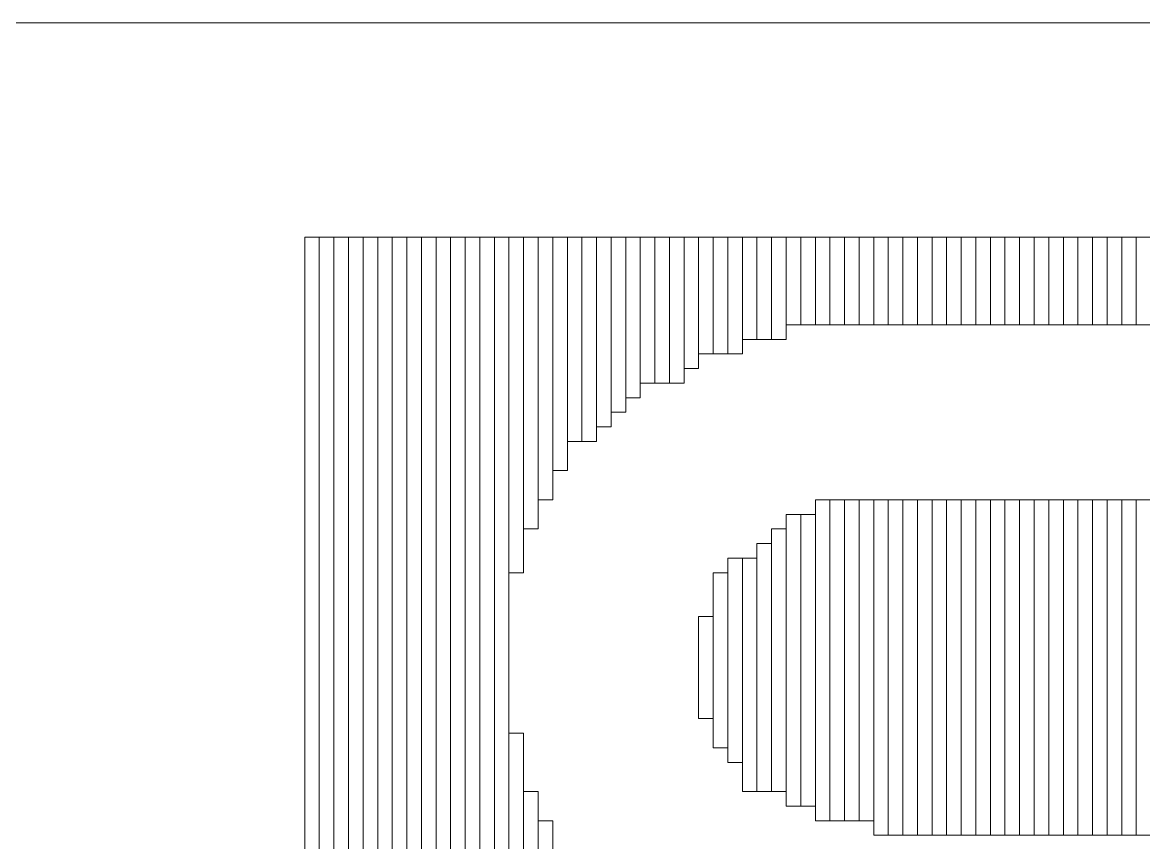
# Model space of a CAD drawing. Header units: millimetres. Extents: x -86 to 67, y -55 to 52.
# Drawn here: x 2.611 to 4.563, y 33.305 to 34.734 of the extents above; entities that cross this region are included whole.
import ezdxf

# ---------------------------------------------------------------- set-up
doc = ezdxf.new("R2010")
doc.units = ezdxf.units.MM
doc.header["$MEASUREMENT"] = 0
doc.layers.add('BG_OUTLINE', color=7, linetype='Continuous')
doc.layers.add('MA_PEN3', color=7, linetype='Continuous')

msp = doc.modelspace()

# ---------------------------------------------------------------- linework, layer by layer
at = {"layer": 'BG_OUTLINE', "color": 3, "lineweight": 9}
msp.add_open_spline([(-60.0926, 34.7331), (-60.0926, 34.7331), (63.7724, 34.7331), (63.7724, 34.7331), (63.7724, 34.7331), (64.585, 34.7336), (65.3646, 34.4113), (65.9396, 33.837), (65.9396, 33.837), (66.5146, 33.2627), (66.8379, 32.4797), (66.8384, 31.667), (66.8384, 31.667), (66.8384, 31.667), (66.8412, -52.28), (66.8412, -52.28), (66.8412, -52.28), (66.8412, -52.28), (66.8384, -52.1933), (66.8384, -52.1933), (66.8384, -52.1933), (66.8389, -53.006), (66.5166, -53.7856), (65.9424, -54.3606), (65.9424, -54.3606), (65.3681, -54.9356), (64.585, -55.2589), (63.7724, -55.2594), (63.7724, -55.2594), (63.7724, -55.2594), (-60.1869, -55.2594), (-60.1869, -55.2594), (-60.1869, -55.2594), (-60.1869, -55.2594), (-60.0853, -55.2518), (-60.0853, -55.2518), (-60.0853, -55.2518), (-60.8979, -55.2523), (-61.6775, -54.9299), (-62.2525, -54.3557), (-62.2525, -54.3557), (-62.8275, -53.7814), (-63.1508, -52.9984), (-63.1513, -52.1857), (-63.1513, -52.1857), (-63.1513, -52.1857), (-63.1587, 31.667), (-63.1587, 31.667), (-63.1587, 31.667), (-63.1592, 32.4797), (-62.8369, 33.2593), (-62.2626, 33.8343), (-62.2626, 33.8343), (-61.6883, 34.4093), (-60.9053, 34.7326), (-60.0926, 34.7331)], degree=3, knots=[0, 0, 0, 0, 0.071429, 0.071429, 0.071429, 0.071429, 0.142857, 0.142857, 0.142857, 0.142857, 0.214286, 0.214286, 0.214286, 0.214286, 0.285714, 0.285714, 0.285714, 0.285714, 0.357143, 0.357143, 0.357143, 0.357143, 0.428571, 0.428571, 0.428571, 0.428571, 0.5, 0.5, 0.5, 0.5, 0.571429, 0.571429, 0.571429, 0.571429, 0.642857, 0.642857, 0.642857, 0.642857, 0.714286, 0.714286, 0.714286, 0.714286, 0.785714, 0.785714, 0.785714, 0.785714, 0.857143, 0.857143, 0.857143, 0.857143, 0.928571, 0.928571, 0.928571, 0.928571, 1, 1, 1, 1], dxfattribs=at)
at = {"layer": 'MA_PEN3', "color": 5, "lineweight": 9}
for points in [[(3.1023, 34.3594), (3.1023, 34.3594), (3.1277, 34.3594), (3.1277, 34.3594), (3.1277, 34.3594), (3.1277, 34.3594), (3.1277, 23.285), (3.1277, 23.285), (3.1277, 23.285), (3.1277, 23.285), (3.1023, 23.285), (3.1023, 23.285), (3.1023, 23.285), (3.1023, 23.285), (3.1023, 34.3594), (3.1023, 34.3594)], [(3.1277, 34.3594), (3.1277, 34.3594), (3.1531, 34.3594), (3.1531, 34.3594), (3.1531, 34.3594), (3.1531, 34.3594), (3.1531, 23.285), (3.1531, 23.285), (3.1531, 23.285), (3.1531, 23.285), (3.1277, 23.285), (3.1277, 23.285), (3.1277, 23.285), (3.1277, 23.285), (3.1277, 34.3594), (3.1277, 34.3594)], [(3.1531, 34.3594), (3.1531, 34.3594), (3.1785, 34.3594), (3.1785, 34.3594), (3.1785, 34.3594), (3.1785, 34.3594), (3.1785, 23.285), (3.1785, 23.285), (3.1785, 23.285), (3.1785, 23.285), (3.1531, 23.285), (3.1531, 23.285), (3.1531, 23.285), (3.1531, 23.285), (3.1531, 34.3594), (3.1531, 34.3594)], [(3.1785, 34.3594), (3.1785, 34.3594), (3.2039, 34.3594), (3.2039, 34.3594), (3.2039, 34.3594), (3.2039, 34.3594), (3.2039, 23.285), (3.2039, 23.285), (3.2039, 23.285), (3.2039, 23.285), (3.1785, 23.285), (3.1785, 23.285), (3.1785, 23.285), (3.1785, 23.285), (3.1785, 34.3594), (3.1785, 34.3594)], [(3.2039, 34.3594), (3.2039, 34.3594), (3.2293, 34.3594), (3.2293, 34.3594), (3.2293, 34.3594), (3.2293, 34.3594), (3.2293, 23.285), (3.2293, 23.285), (3.2293, 23.285), (3.2293, 23.285), (3.2039, 23.285), (3.2039, 23.285), (3.2039, 23.285), (3.2039, 23.285), (3.2039, 34.3594), (3.2039, 34.3594)], [(3.2293, 34.3594), (3.2293, 34.3594), (3.2547, 34.3594), (3.2547, 34.3594), (3.2547, 34.3594), (3.2547, 34.3594), (3.2547, 23.285), (3.2547, 23.285), (3.2547, 23.285), (3.2547, 23.285), (3.2293, 23.285), (3.2293, 23.285), (3.2293, 23.285), (3.2293, 23.285), (3.2293, 34.3594), (3.2293, 34.3594)], [(3.2547, 34.3594), (3.2547, 34.3594), (3.2801, 34.3594), (3.2801, 34.3594), (3.2801, 34.3594), (3.2801, 34.3594), (3.2801, 23.285), (3.2801, 23.285), (3.2801, 23.285), (3.2801, 23.285), (3.2547, 23.285), (3.2547, 23.285), (3.2547, 23.285), (3.2547, 23.285), (3.2547, 34.3594), (3.2547, 34.3594)], [(3.2801, 34.3594), (3.2801, 34.3594), (3.3055, 34.3594), (3.3055, 34.3594), (3.3055, 34.3594), (3.3055, 34.3594), (3.3055, 23.285), (3.3055, 23.285), (3.3055, 23.285), (3.3055, 23.285), (3.2801, 23.285), (3.2801, 23.285), (3.2801, 23.285), (3.2801, 23.285), (3.2801, 34.3594), (3.2801, 34.3594)], [(3.3055, 34.3594), (3.3055, 34.3594), (3.3309, 34.3594), (3.3309, 34.3594), (3.3309, 34.3594), (3.3309, 34.3594), (3.3309, 23.285), (3.3309, 23.285), (3.3309, 23.285), (3.3309, 23.285), (3.3055, 23.285), (3.3055, 23.285), (3.3055, 23.285), (3.3055, 23.285), (3.3055, 34.3594), (3.3055, 34.3594)], [(3.3309, 34.3594), (3.3309, 34.3594), (3.3563, 34.3594), (3.3563, 34.3594), (3.3563, 34.3594), (3.3563, 34.3594), (3.3563, 23.285), (3.3563, 23.285), (3.3563, 23.285), (3.3563, 23.285), (3.3309, 23.285), (3.3309, 23.285), (3.3309, 23.285), (3.3309, 23.285), (3.3309, 34.3594), (3.3309, 34.3594)], [(3.3563, 34.3594), (3.3563, 34.3594), (3.3817, 34.3594), (3.3817, 34.3594), (3.3817, 34.3594), (3.3817, 34.3594), (3.3817, 23.285), (3.3817, 23.285), (3.3817, 23.285), (3.3817, 23.285), (3.3563, 23.285), (3.3563, 23.285), (3.3563, 23.285), (3.3563, 23.285), (3.3563, 34.3594), (3.3563, 34.3594)], [(3.3817, 34.3594), (3.3817, 34.3594), (3.4071, 34.3594), (3.4071, 34.3594), (3.4071, 34.3594), (3.4071, 34.3594), (3.4071, 23.285), (3.4071, 23.285), (3.4071, 23.285), (3.4071, 23.285), (3.3817, 23.285), (3.3817, 23.285), (3.3817, 23.285), (3.3817, 23.285), (3.3817, 34.3594), (3.3817, 34.3594)], [(3.4071, 34.3594), (3.4071, 34.3594), (3.4325, 34.3594), (3.4325, 34.3594), (3.4325, 34.3594), (3.4325, 34.3594), (3.4325, 23.285), (3.4325, 23.285), (3.4325, 23.285), (3.4325, 23.285), (3.4071, 23.285), (3.4071, 23.285), (3.4071, 23.285), (3.4071, 23.285), (3.4071, 34.3594), (3.4071, 34.3594)], [(3.4325, 34.3594), (3.4325, 34.3594), (3.4579, 34.3594), (3.4579, 34.3594), (3.4579, 34.3594), (3.4579, 34.3594), (3.4579, 23.285), (3.4579, 23.285), (3.4579, 23.285), (3.4579, 23.285), (3.4325, 23.285), (3.4325, 23.285), (3.4325, 23.285), (3.4325, 23.285), (3.4325, 34.3594), (3.4325, 34.3594)], [(3.4579, 34.3594), (3.4579, 34.3594), (3.4833, 34.3594), (3.4833, 34.3594), (3.4833, 34.3594), (3.4833, 34.3594), (3.4833, 33.7752), (3.4833, 33.7752), (3.4833, 33.7752), (3.4833, 33.7752), (3.4579, 33.7752), (3.4579, 33.7752), (3.4579, 33.7752), (3.4579, 33.7752), (3.4579, 34.3594), (3.4579, 34.3594)], [(3.4833, 34.3594), (3.4833, 34.3594), (3.5087, 34.3594), (3.5087, 34.3594), (3.5087, 34.3594), (3.5087, 34.3594), (3.5087, 33.8514), (3.5087, 33.8514), (3.5087, 33.8514), (3.5087, 33.8514), (3.4833, 33.8514), (3.4833, 33.8514), (3.4833, 33.8514), (3.4833, 33.8514), (3.4833, 34.3594), (3.4833, 34.3594)], [(3.5087, 34.3594), (3.5087, 34.3594), (3.5341, 34.3594), (3.5341, 34.3594), (3.5341, 34.3594), (3.5341, 34.3594), (3.5341, 33.9022), (3.5341, 33.9022), (3.5341, 33.9022), (3.5341, 33.9022), (3.5087, 33.9022), (3.5087, 33.9022), (3.5087, 33.9022), (3.5087, 33.9022), (3.5087, 34.3594), (3.5087, 34.3594)], [(3.5341, 34.3594), (3.5341, 34.3594), (3.5595, 34.3594), (3.5595, 34.3594), (3.5595, 34.3594), (3.5595, 34.3594), (3.5595, 33.953), (3.5595, 33.953), (3.5595, 33.953), (3.5595, 33.953), (3.5341, 33.953), (3.5341, 33.953), (3.5341, 33.953), (3.5341, 33.953), (3.5341, 34.3594), (3.5341, 34.3594)], [(3.5595, 34.3594), (3.5595, 34.3594), (3.5849, 34.3594), (3.5849, 34.3594), (3.5849, 34.3594), (3.5849, 34.3594), (3.5849, 34.0038), (3.5849, 34.0038), (3.5849, 34.0038), (3.5849, 34.0038), (3.5595, 34.0038), (3.5595, 34.0038), (3.5595, 34.0038), (3.5595, 34.0038), (3.5595, 34.3594), (3.5595, 34.3594)], [(3.5849, 34.3594), (3.5849, 34.3594), (3.6103, 34.3594), (3.6103, 34.3594), (3.6103, 34.3594), (3.6103, 34.3594), (3.6103, 34.0038), (3.6103, 34.0038), (3.6103, 34.0038), (3.6103, 34.0038), (3.5849, 34.0038), (3.5849, 34.0038), (3.5849, 34.0038), (3.5849, 34.0038), (3.5849, 34.3594), (3.5849, 34.3594)], [(3.6103, 34.3594), (3.6103, 34.3594), (3.6357, 34.3594), (3.6357, 34.3594), (3.6357, 34.3594), (3.6357, 34.3594), (3.6357, 34.0292), (3.6357, 34.0292), (3.6357, 34.0292), (3.6357, 34.0292), (3.6103, 34.0292), (3.6103, 34.0292), (3.6103, 34.0292), (3.6103, 34.0292), (3.6103, 34.3594), (3.6103, 34.3594)], [(3.6357, 34.3594), (3.6357, 34.3594), (3.6611, 34.3594), (3.6611, 34.3594), (3.6611, 34.3594), (3.6611, 34.3594), (3.6611, 34.0546), (3.6611, 34.0546), (3.6611, 34.0546), (3.6611, 34.0546), (3.6357, 34.0546), (3.6357, 34.0546), (3.6357, 34.0546), (3.6357, 34.0546), (3.6357, 34.3594), (3.6357, 34.3594)], [(3.6611, 34.3594), (3.6611, 34.3594), (3.6865, 34.3594), (3.6865, 34.3594), (3.6865, 34.3594), (3.6865, 34.3594), (3.6865, 34.08), (3.6865, 34.08), (3.6865, 34.08), (3.6865, 34.08), (3.6611, 34.08), (3.6611, 34.08), (3.6611, 34.08), (3.6611, 34.08), (3.6611, 34.3594), (3.6611, 34.3594)], [(3.6865, 34.3594), (3.6865, 34.3594), (3.7119, 34.3594), (3.7119, 34.3594), (3.7119, 34.3594), (3.7119, 34.3594), (3.7119, 34.1054), (3.7119, 34.1054), (3.7119, 34.1054), (3.7119, 34.1054), (3.6865, 34.1054), (3.6865, 34.1054), (3.6865, 34.1054), (3.6865, 34.1054), (3.6865, 34.3594), (3.6865, 34.3594)], [(3.7119, 34.3594), (3.7119, 34.3594), (3.7373, 34.3594), (3.7373, 34.3594), (3.7373, 34.3594), (3.7373, 34.3594), (3.7373, 34.1054), (3.7373, 34.1054), (3.7373, 34.1054), (3.7373, 34.1054), (3.7119, 34.1054), (3.7119, 34.1054), (3.7119, 34.1054), (3.7119, 34.1054), (3.7119, 34.3594), (3.7119, 34.3594)], [(3.7373, 34.3594), (3.7373, 34.3594), (3.7627, 34.3594), (3.7627, 34.3594), (3.7627, 34.3594), (3.7627, 34.3594), (3.7627, 34.1054), (3.7627, 34.1054), (3.7627, 34.1054), (3.7627, 34.1054), (3.7373, 34.1054), (3.7373, 34.1054), (3.7373, 34.1054), (3.7373, 34.1054), (3.7373, 34.3594), (3.7373, 34.3594)], [(3.7627, 34.3594), (3.7627, 34.3594), (3.7881, 34.3594), (3.7881, 34.3594), (3.7881, 34.3594), (3.7881, 34.3594), (3.7881, 34.1308), (3.7881, 34.1308), (3.7881, 34.1308), (3.7881, 34.1308), (3.7627, 34.1308), (3.7627, 34.1308), (3.7627, 34.1308), (3.7627, 34.1308), (3.7627, 34.3594), (3.7627, 34.3594)], [(3.7881, 34.3594), (3.7881, 34.3594), (3.8135, 34.3594), (3.8135, 34.3594), (3.8135, 34.3594), (3.8135, 34.3594), (3.8135, 34.1562), (3.8135, 34.1562), (3.8135, 34.1562), (3.8135, 34.1562), (3.7881, 34.1562), (3.7881, 34.1562), (3.7881, 34.1562), (3.7881, 34.1562), (3.7881, 34.3594), (3.7881, 34.3594)], [(3.8135, 34.3594), (3.8135, 34.3594), (3.8389, 34.3594), (3.8389, 34.3594), (3.8389, 34.3594), (3.8389, 34.3594), (3.8389, 34.1562), (3.8389, 34.1562), (3.8389, 34.1562), (3.8389, 34.1562), (3.8135, 34.1562), (3.8135, 34.1562), (3.8135, 34.1562), (3.8135, 34.1562), (3.8135, 34.3594), (3.8135, 34.3594)], [(3.8389, 34.3594), (3.8389, 34.3594), (3.8643, 34.3594), (3.8643, 34.3594), (3.8643, 34.3594), (3.8643, 34.3594), (3.8643, 34.1562), (3.8643, 34.1562), (3.8643, 34.1562), (3.8643, 34.1562), (3.8389, 34.1562), (3.8389, 34.1562), (3.8389, 34.1562), (3.8389, 34.1562), (3.8389, 34.3594), (3.8389, 34.3594)], [(3.8643, 34.3594), (3.8643, 34.3594), (3.8897, 34.3594), (3.8897, 34.3594), (3.8897, 34.3594), (3.8897, 34.3594), (3.8897, 34.1816), (3.8897, 34.1816), (3.8897, 34.1816), (3.8897, 34.1816), (3.8643, 34.1816), (3.8643, 34.1816), (3.8643, 34.1816), (3.8643, 34.1816), (3.8643, 34.3594), (3.8643, 34.3594)], [(3.8897, 34.3594), (3.8897, 34.3594), (3.9151, 34.3594), (3.9151, 34.3594), (3.9151, 34.3594), (3.9151, 34.3594), (3.9151, 34.1816), (3.9151, 34.1816), (3.9151, 34.1816), (3.9151, 34.1816), (3.8897, 34.1816), (3.8897, 34.1816), (3.8897, 34.1816), (3.8897, 34.1816), (3.8897, 34.3594), (3.8897, 34.3594)], [(3.9151, 34.3594), (3.9151, 34.3594), (3.9405, 34.3594), (3.9405, 34.3594), (3.9405, 34.3594), (3.9405, 34.3594), (3.9405, 34.1816), (3.9405, 34.1816), (3.9405, 34.1816), (3.9405, 34.1816), (3.9151, 34.1816), (3.9151, 34.1816), (3.9151, 34.1816), (3.9151, 34.1816), (3.9151, 34.3594), (3.9151, 34.3594)], [(3.9405, 34.3594), (3.9405, 34.3594), (3.9659, 34.3594), (3.9659, 34.3594), (3.9659, 34.3594), (3.9659, 34.3594), (3.9659, 34.207), (3.9659, 34.207), (3.9659, 34.207), (3.9659, 34.207), (3.9405, 34.207), (3.9405, 34.207), (3.9405, 34.207), (3.9405, 34.207), (3.9405, 34.3594), (3.9405, 34.3594)], [(3.9659, 34.3594), (3.9659, 34.3594), (3.9913, 34.3594), (3.9913, 34.3594), (3.9913, 34.3594), (3.9913, 34.3594), (3.9913, 34.207), (3.9913, 34.207), (3.9913, 34.207), (3.9913, 34.207), (3.9659, 34.207), (3.9659, 34.207), (3.9659, 34.207), (3.9659, 34.207), (3.9659, 34.3594), (3.9659, 34.3594)], [(3.9913, 34.3594), (3.9913, 34.3594), (4.0167, 34.3594), (4.0167, 34.3594), (4.0167, 34.3594), (4.0167, 34.3594), (4.0167, 34.207), (4.0167, 34.207), (4.0167, 34.207), (4.0167, 34.207), (3.9913, 34.207), (3.9913, 34.207), (3.9913, 34.207), (3.9913, 34.207), (3.9913, 34.3594), (3.9913, 34.3594)], [(4.0167, 34.3594), (4.0167, 34.3594), (4.0421, 34.3594), (4.0421, 34.3594), (4.0421, 34.3594), (4.0421, 34.3594), (4.0421, 34.207), (4.0421, 34.207), (4.0421, 34.207), (4.0421, 34.207), (4.0167, 34.207), (4.0167, 34.207), (4.0167, 34.207), (4.0167, 34.207), (4.0167, 34.3594), (4.0167, 34.3594)], [(4.0421, 34.3594), (4.0421, 34.3594), (4.0675, 34.3594), (4.0675, 34.3594), (4.0675, 34.3594), (4.0675, 34.3594), (4.0675, 34.207), (4.0675, 34.207), (4.0675, 34.207), (4.0675, 34.207), (4.0421, 34.207), (4.0421, 34.207), (4.0421, 34.207), (4.0421, 34.207), (4.0421, 34.3594), (4.0421, 34.3594)], [(4.0675, 34.3594), (4.0675, 34.3594), (4.0929, 34.3594), (4.0929, 34.3594), (4.0929, 34.3594), (4.0929, 34.3594), (4.0929, 34.207), (4.0929, 34.207), (4.0929, 34.207), (4.0929, 34.207), (4.0675, 34.207), (4.0675, 34.207), (4.0675, 34.207), (4.0675, 34.207), (4.0675, 34.3594), (4.0675, 34.3594)], [(4.0929, 34.3594), (4.0929, 34.3594), (4.1183, 34.3594), (4.1183, 34.3594), (4.1183, 34.3594), (4.1183, 34.3594), (4.1183, 34.207), (4.1183, 34.207), (4.1183, 34.207), (4.1183, 34.207), (4.0929, 34.207), (4.0929, 34.207), (4.0929, 34.207), (4.0929, 34.207), (4.0929, 34.3594), (4.0929, 34.3594)], [(4.1183, 34.3594), (4.1183, 34.3594), (4.1437, 34.3594), (4.1437, 34.3594), (4.1437, 34.3594), (4.1437, 34.3594), (4.1437, 34.207), (4.1437, 34.207), (4.1437, 34.207), (4.1437, 34.207), (4.1183, 34.207), (4.1183, 34.207), (4.1183, 34.207), (4.1183, 34.207), (4.1183, 34.3594), (4.1183, 34.3594)], [(4.1437, 34.3594), (4.1437, 34.3594), (4.1691, 34.3594), (4.1691, 34.3594), (4.1691, 34.3594), (4.1691, 34.3594), (4.1691, 34.207), (4.1691, 34.207), (4.1691, 34.207), (4.1691, 34.207), (4.1437, 34.207), (4.1437, 34.207), (4.1437, 34.207), (4.1437, 34.207), (4.1437, 34.3594), (4.1437, 34.3594)], [(4.1691, 34.3594), (4.1691, 34.3594), (4.1945, 34.3594), (4.1945, 34.3594), (4.1945, 34.3594), (4.1945, 34.3594), (4.1945, 34.207), (4.1945, 34.207), (4.1945, 34.207), (4.1945, 34.207), (4.1691, 34.207), (4.1691, 34.207), (4.1691, 34.207), (4.1691, 34.207), (4.1691, 34.3594), (4.1691, 34.3594)], [(4.1945, 34.3594), (4.1945, 34.3594), (4.2199, 34.3594), (4.2199, 34.3594), (4.2199, 34.3594), (4.2199, 34.3594), (4.2199, 34.207), (4.2199, 34.207), (4.2199, 34.207), (4.2199, 34.207), (4.1945, 34.207), (4.1945, 34.207), (4.1945, 34.207), (4.1945, 34.207), (4.1945, 34.3594), (4.1945, 34.3594)], [(4.2199, 34.3594), (4.2199, 34.3594), (4.2453, 34.3594), (4.2453, 34.3594), (4.2453, 34.3594), (4.2453, 34.3594), (4.2453, 34.207), (4.2453, 34.207), (4.2453, 34.207), (4.2453, 34.207), (4.2199, 34.207), (4.2199, 34.207), (4.2199, 34.207), (4.2199, 34.207), (4.2199, 34.3594), (4.2199, 34.3594)], [(4.2453, 34.3594), (4.2453, 34.3594), (4.2707, 34.3594), (4.2707, 34.3594), (4.2707, 34.3594), (4.2707, 34.3594), (4.2707, 34.207), (4.2707, 34.207), (4.2707, 34.207), (4.2707, 34.207), (4.2453, 34.207), (4.2453, 34.207), (4.2453, 34.207), (4.2453, 34.207), (4.2453, 34.3594), (4.2453, 34.3594)], [(4.2707, 34.3594), (4.2707, 34.3594), (4.2961, 34.3594), (4.2961, 34.3594), (4.2961, 34.3594), (4.2961, 34.3594), (4.2961, 34.207), (4.2961, 34.207), (4.2961, 34.207), (4.2961, 34.207), (4.2707, 34.207), (4.2707, 34.207), (4.2707, 34.207), (4.2707, 34.207), (4.2707, 34.3594), (4.2707, 34.3594)], [(4.2961, 34.3594), (4.2961, 34.3594), (4.3215, 34.3594), (4.3215, 34.3594), (4.3215, 34.3594), (4.3215, 34.3594), (4.3215, 34.207), (4.3215, 34.207), (4.3215, 34.207), (4.3215, 34.207), (4.2961, 34.207), (4.2961, 34.207), (4.2961, 34.207), (4.2961, 34.207), (4.2961, 34.3594), (4.2961, 34.3594)], [(4.3215, 34.3594), (4.3215, 34.3594), (4.3469, 34.3594), (4.3469, 34.3594), (4.3469, 34.3594), (4.3469, 34.3594), (4.3469, 34.207), (4.3469, 34.207), (4.3469, 34.207), (4.3469, 34.207), (4.3215, 34.207), (4.3215, 34.207), (4.3215, 34.207), (4.3215, 34.207), (4.3215, 34.3594), (4.3215, 34.3594)], [(4.3469, 34.3594), (4.3469, 34.3594), (4.3723, 34.3594), (4.3723, 34.3594), (4.3723, 34.3594), (4.3723, 34.3594), (4.3723, 34.207), (4.3723, 34.207), (4.3723, 34.207), (4.3723, 34.207), (4.3469, 34.207), (4.3469, 34.207), (4.3469, 34.207), (4.3469, 34.207), (4.3469, 34.3594), (4.3469, 34.3594)], [(4.3723, 34.3594), (4.3723, 34.3594), (4.3977, 34.3594), (4.3977, 34.3594), (4.3977, 34.3594), (4.3977, 34.3594), (4.3977, 34.207), (4.3977, 34.207), (4.3977, 34.207), (4.3977, 34.207), (4.3723, 34.207), (4.3723, 34.207), (4.3723, 34.207), (4.3723, 34.207), (4.3723, 34.3594), (4.3723, 34.3594)], [(4.3977, 34.3594), (4.3977, 34.3594), (4.4231, 34.3594), (4.4231, 34.3594), (4.4231, 34.3594), (4.4231, 34.3594), (4.4231, 34.207), (4.4231, 34.207), (4.4231, 34.207), (4.4231, 34.207), (4.3977, 34.207), (4.3977, 34.207), (4.3977, 34.207), (4.3977, 34.207), (4.3977, 34.3594), (4.3977, 34.3594)], [(4.4231, 34.3594), (4.4231, 34.3594), (4.4485, 34.3594), (4.4485, 34.3594), (4.4485, 34.3594), (4.4485, 34.3594), (4.4485, 34.207), (4.4485, 34.207), (4.4485, 34.207), (4.4485, 34.207), (4.4231, 34.207), (4.4231, 34.207), (4.4231, 34.207), (4.4231, 34.207), (4.4231, 34.3594), (4.4231, 34.3594)], [(4.4485, 34.3594), (4.4485, 34.3594), (4.4739, 34.3594), (4.4739, 34.3594), (4.4739, 34.3594), (4.4739, 34.3594), (4.4739, 34.207), (4.4739, 34.207), (4.4739, 34.207), (4.4739, 34.207), (4.4485, 34.207), (4.4485, 34.207), (4.4485, 34.207), (4.4485, 34.207), (4.4485, 34.3594), (4.4485, 34.3594)], [(4.4739, 34.3594), (4.4739, 34.3594), (4.4993, 34.3594), (4.4993, 34.3594), (4.4993, 34.3594), (4.4993, 34.3594), (4.4993, 34.207), (4.4993, 34.207), (4.4993, 34.207), (4.4993, 34.207), (4.4739, 34.207), (4.4739, 34.207), (4.4739, 34.207), (4.4739, 34.207), (4.4739, 34.3594), (4.4739, 34.3594)], [(4.4993, 34.3594), (4.4993, 34.3594), (4.5247, 34.3594), (4.5247, 34.3594), (4.5247, 34.3594), (4.5247, 34.3594), (4.5247, 34.207), (4.5247, 34.207), (4.5247, 34.207), (4.5247, 34.207), (4.4993, 34.207), (4.4993, 34.207), (4.4993, 34.207), (4.4993, 34.207), (4.4993, 34.3594), (4.4993, 34.3594)], [(4.5247, 34.3594), (4.5247, 34.3594), (4.5501, 34.3594), (4.5501, 34.3594), (4.5501, 34.3594), (4.5501, 34.3594), (4.5501, 34.207), (4.5501, 34.207), (4.5501, 34.207), (4.5501, 34.207), (4.5247, 34.207), (4.5247, 34.207), (4.5247, 34.207), (4.5247, 34.207), (4.5247, 34.3594), (4.5247, 34.3594)], [(4.5501, 34.3594), (4.5501, 34.3594), (4.5755, 34.3594), (4.5755, 34.3594), (4.5755, 34.3594), (4.5755, 34.3594), (4.5755, 34.207), (4.5755, 34.207), (4.5755, 34.207), (4.5755, 34.207), (4.5501, 34.207), (4.5501, 34.207), (4.5501, 34.207), (4.5501, 34.207), (4.5501, 34.3594), (4.5501, 34.3594)], [(3.9913, 33.9022), (3.9913, 33.9022), (4.0167, 33.9022), (4.0167, 33.9022), (4.0167, 33.9022), (4.0167, 33.9022), (4.0167, 33.3434), (4.0167, 33.3434), (4.0167, 33.3434), (4.0167, 33.3434), (3.9913, 33.3434), (3.9913, 33.3434), (3.9913, 33.3434), (3.9913, 33.3434), (3.9913, 33.9022), (3.9913, 33.9022)], [(4.0167, 33.9022), (4.0167, 33.9022), (4.0421, 33.9022), (4.0421, 33.9022), (4.0421, 33.9022), (4.0421, 33.9022), (4.0421, 33.3434), (4.0421, 33.3434), (4.0421, 33.3434), (4.0421, 33.3434), (4.0167, 33.3434), (4.0167, 33.3434), (4.0167, 33.3434), (4.0167, 33.3434), (4.0167, 33.9022), (4.0167, 33.9022)], [(4.0421, 33.9022), (4.0421, 33.9022), (4.0675, 33.9022), (4.0675, 33.9022), (4.0675, 33.9022), (4.0675, 33.9022), (4.0675, 33.3434), (4.0675, 33.3434), (4.0675, 33.3434), (4.0675, 33.3434), (4.0421, 33.3434), (4.0421, 33.3434), (4.0421, 33.3434), (4.0421, 33.3434), (4.0421, 33.9022), (4.0421, 33.9022)], [(4.0675, 33.9022), (4.0675, 33.9022), (4.0929, 33.9022), (4.0929, 33.9022), (4.0929, 33.9022), (4.0929, 33.9022), (4.0929, 33.3434), (4.0929, 33.3434), (4.0929, 33.3434), (4.0929, 33.3434), (4.0675, 33.3434), (4.0675, 33.3434), (4.0675, 33.3434), (4.0675, 33.3434), (4.0675, 33.9022), (4.0675, 33.9022)], [(4.0929, 33.9022), (4.0929, 33.9022), (4.1183, 33.9022), (4.1183, 33.9022), (4.1183, 33.9022), (4.1183, 33.9022), (4.1183, 33.318), (4.1183, 33.318), (4.1183, 33.318), (4.1183, 33.318), (4.0929, 33.318), (4.0929, 33.318), (4.0929, 33.318), (4.0929, 33.318), (4.0929, 33.9022), (4.0929, 33.9022)], [(4.1183, 33.9022), (4.1183, 33.9022), (4.1437, 33.9022), (4.1437, 33.9022), (4.1437, 33.9022), (4.1437, 33.9022), (4.1437, 33.318), (4.1437, 33.318), (4.1437, 33.318), (4.1437, 33.318), (4.1183, 33.318), (4.1183, 33.318), (4.1183, 33.318), (4.1183, 33.318), (4.1183, 33.9022), (4.1183, 33.9022)], [(4.1437, 33.9022), (4.1437, 33.9022), (4.1691, 33.9022), (4.1691, 33.9022), (4.1691, 33.9022), (4.1691, 33.9022), (4.1691, 33.318), (4.1691, 33.318), (4.1691, 33.318), (4.1691, 33.318), (4.1437, 33.318), (4.1437, 33.318), (4.1437, 33.318), (4.1437, 33.318), (4.1437, 33.9022), (4.1437, 33.9022)], [(4.1691, 33.9022), (4.1691, 33.9022), (4.1945, 33.9022), (4.1945, 33.9022), (4.1945, 33.9022), (4.1945, 33.9022), (4.1945, 33.318), (4.1945, 33.318), (4.1945, 33.318), (4.1945, 33.318), (4.1691, 33.318), (4.1691, 33.318), (4.1691, 33.318), (4.1691, 33.318), (4.1691, 33.9022), (4.1691, 33.9022)], [(4.1945, 33.9022), (4.1945, 33.9022), (4.2199, 33.9022), (4.2199, 33.9022), (4.2199, 33.9022), (4.2199, 33.9022), (4.2199, 33.318), (4.2199, 33.318), (4.2199, 33.318), (4.2199, 33.318), (4.1945, 33.318), (4.1945, 33.318), (4.1945, 33.318), (4.1945, 33.318), (4.1945, 33.9022), (4.1945, 33.9022)], [(4.2199, 33.9022), (4.2199, 33.9022), (4.2453, 33.9022), (4.2453, 33.9022), (4.2453, 33.9022), (4.2453, 33.9022), (4.2453, 33.318), (4.2453, 33.318), (4.2453, 33.318), (4.2453, 33.318), (4.2199, 33.318), (4.2199, 33.318), (4.2199, 33.318), (4.2199, 33.318), (4.2199, 33.9022), (4.2199, 33.9022)], [(4.2453, 33.9022), (4.2453, 33.9022), (4.2707, 33.9022), (4.2707, 33.9022), (4.2707, 33.9022), (4.2707, 33.9022), (4.2707, 33.318), (4.2707, 33.318), (4.2707, 33.318), (4.2707, 33.318), (4.2453, 33.318), (4.2453, 33.318), (4.2453, 33.318), (4.2453, 33.318), (4.2453, 33.9022), (4.2453, 33.9022)], [(4.2707, 33.9022), (4.2707, 33.9022), (4.2961, 33.9022), (4.2961, 33.9022), (4.2961, 33.9022), (4.2961, 33.9022), (4.2961, 33.318), (4.2961, 33.318), (4.2961, 33.318), (4.2961, 33.318), (4.2707, 33.318), (4.2707, 33.318), (4.2707, 33.318), (4.2707, 33.318), (4.2707, 33.9022), (4.2707, 33.9022)], [(4.2961, 33.9022), (4.2961, 33.9022), (4.3215, 33.9022), (4.3215, 33.9022), (4.3215, 33.9022), (4.3215, 33.9022), (4.3215, 33.318), (4.3215, 33.318), (4.3215, 33.318), (4.3215, 33.318), (4.2961, 33.318), (4.2961, 33.318), (4.2961, 33.318), (4.2961, 33.318), (4.2961, 33.9022), (4.2961, 33.9022)], [(4.3215, 33.9022), (4.3215, 33.9022), (4.3469, 33.9022), (4.3469, 33.9022), (4.3469, 33.9022), (4.3469, 33.9022), (4.3469, 33.318), (4.3469, 33.318), (4.3469, 33.318), (4.3469, 33.318), (4.3215, 33.318), (4.3215, 33.318), (4.3215, 33.318), (4.3215, 33.318), (4.3215, 33.9022), (4.3215, 33.9022)], [(4.3469, 33.9022), (4.3469, 33.9022), (4.3723, 33.9022), (4.3723, 33.9022), (4.3723, 33.9022), (4.3723, 33.9022), (4.3723, 33.318), (4.3723, 33.318), (4.3723, 33.318), (4.3723, 33.318), (4.3469, 33.318), (4.3469, 33.318), (4.3469, 33.318), (4.3469, 33.318), (4.3469, 33.9022), (4.3469, 33.9022)], [(4.3723, 33.9022), (4.3723, 33.9022), (4.3977, 33.9022), (4.3977, 33.9022), (4.3977, 33.9022), (4.3977, 33.9022), (4.3977, 33.318), (4.3977, 33.318), (4.3977, 33.318), (4.3977, 33.318), (4.3723, 33.318), (4.3723, 33.318), (4.3723, 33.318), (4.3723, 33.318), (4.3723, 33.9022), (4.3723, 33.9022)], [(4.3977, 33.9022), (4.3977, 33.9022), (4.4231, 33.9022), (4.4231, 33.9022), (4.4231, 33.9022), (4.4231, 33.9022), (4.4231, 33.318), (4.4231, 33.318), (4.4231, 33.318), (4.4231, 33.318), (4.3977, 33.318), (4.3977, 33.318), (4.3977, 33.318), (4.3977, 33.318), (4.3977, 33.9022), (4.3977, 33.9022)], [(4.4231, 33.9022), (4.4231, 33.9022), (4.4485, 33.9022), (4.4485, 33.9022), (4.4485, 33.9022), (4.4485, 33.9022), (4.4485, 33.318), (4.4485, 33.318), (4.4485, 33.318), (4.4485, 33.318), (4.4231, 33.318), (4.4231, 33.318), (4.4231, 33.318), (4.4231, 33.318), (4.4231, 33.9022), (4.4231, 33.9022)], [(4.4485, 33.9022), (4.4485, 33.9022), (4.4739, 33.9022), (4.4739, 33.9022), (4.4739, 33.9022), (4.4739, 33.9022), (4.4739, 33.318), (4.4739, 33.318), (4.4739, 33.318), (4.4739, 33.318), (4.4485, 33.318), (4.4485, 33.318), (4.4485, 33.318), (4.4485, 33.318), (4.4485, 33.9022), (4.4485, 33.9022)], [(4.4739, 33.9022), (4.4739, 33.9022), (4.4993, 33.9022), (4.4993, 33.9022), (4.4993, 33.9022), (4.4993, 33.9022), (4.4993, 33.318), (4.4993, 33.318), (4.4993, 33.318), (4.4993, 33.318), (4.4739, 33.318), (4.4739, 33.318), (4.4739, 33.318), (4.4739, 33.318), (4.4739, 33.9022), (4.4739, 33.9022)], [(4.4993, 33.9022), (4.4993, 33.9022), (4.5247, 33.9022), (4.5247, 33.9022), (4.5247, 33.9022), (4.5247, 33.9022), (4.5247, 33.318), (4.5247, 33.318), (4.5247, 33.318), (4.5247, 33.318), (4.4993, 33.318), (4.4993, 33.318), (4.4993, 33.318), (4.4993, 33.318), (4.4993, 33.9022), (4.4993, 33.9022)], [(4.5247, 33.9022), (4.5247, 33.9022), (4.5501, 33.9022), (4.5501, 33.9022), (4.5501, 33.9022), (4.5501, 33.9022), (4.5501, 33.318), (4.5501, 33.318), (4.5501, 33.318), (4.5501, 33.318), (4.5247, 33.318), (4.5247, 33.318), (4.5247, 33.318), (4.5247, 33.318), (4.5247, 33.9022), (4.5247, 33.9022)], [(4.5501, 33.9022), (4.5501, 33.9022), (4.5755, 33.9022), (4.5755, 33.9022), (4.5755, 33.9022), (4.5755, 33.9022), (4.5755, 33.318), (4.5755, 33.318), (4.5755, 33.318), (4.5755, 33.318), (4.5501, 33.318), (4.5501, 33.318), (4.5501, 33.318), (4.5501, 33.318), (4.5501, 33.9022), (4.5501, 33.9022)], [(3.9405, 33.8768), (3.9405, 33.8768), (3.9659, 33.8768), (3.9659, 33.8768), (3.9659, 33.8768), (3.9659, 33.8768), (3.9659, 33.3688), (3.9659, 33.3688), (3.9659, 33.3688), (3.9659, 33.3688), (3.9405, 33.3688), (3.9405, 33.3688), (3.9405, 33.3688), (3.9405, 33.3688), (3.9405, 33.8768), (3.9405, 33.8768)], [(3.9659, 33.8768), (3.9659, 33.8768), (3.9913, 33.8768), (3.9913, 33.8768), (3.9913, 33.8768), (3.9913, 33.8768), (3.9913, 33.3688), (3.9913, 33.3688), (3.9913, 33.3688), (3.9913, 33.3688), (3.9659, 33.3688), (3.9659, 33.3688), (3.9659, 33.3688), (3.9659, 33.3688), (3.9659, 33.8768), (3.9659, 33.8768)], [(3.9151, 33.8514), (3.9151, 33.8514), (3.9405, 33.8514), (3.9405, 33.8514), (3.9405, 33.8514), (3.9405, 33.8514), (3.9405, 33.3942), (3.9405, 33.3942), (3.9405, 33.3942), (3.9405, 33.3942), (3.9151, 33.3942), (3.9151, 33.3942), (3.9151, 33.3942), (3.9151, 33.3942), (3.9151, 33.8514), (3.9151, 33.8514)], [(3.8897, 33.826), (3.8897, 33.826), (3.9151, 33.826), (3.9151, 33.826), (3.9151, 33.826), (3.9151, 33.826), (3.9151, 33.3942), (3.9151, 33.3942), (3.9151, 33.3942), (3.9151, 33.3942), (3.8897, 33.3942), (3.8897, 33.3942), (3.8897, 33.3942), (3.8897, 33.3942), (3.8897, 33.826), (3.8897, 33.826)], [(3.8389, 33.8006), (3.8389, 33.8006), (3.8643, 33.8006), (3.8643, 33.8006), (3.8643, 33.8006), (3.8643, 33.8006), (3.8643, 33.445), (3.8643, 33.445), (3.8643, 33.445), (3.8643, 33.445), (3.8389, 33.445), (3.8389, 33.445), (3.8389, 33.445), (3.8389, 33.445), (3.8389, 33.8006), (3.8389, 33.8006)], [(3.8643, 33.8006), (3.8643, 33.8006), (3.8897, 33.8006), (3.8897, 33.8006), (3.8897, 33.8006), (3.8897, 33.8006), (3.8897, 33.3942), (3.8897, 33.3942), (3.8897, 33.3942), (3.8897, 33.3942), (3.8643, 33.3942), (3.8643, 33.3942), (3.8643, 33.3942), (3.8643, 33.3942), (3.8643, 33.8006), (3.8643, 33.8006)], [(3.8135, 33.7752), (3.8135, 33.7752), (3.8389, 33.7752), (3.8389, 33.7752), (3.8389, 33.7752), (3.8389, 33.7752), (3.8389, 33.4704), (3.8389, 33.4704), (3.8389, 33.4704), (3.8389, 33.4704), (3.8135, 33.4704), (3.8135, 33.4704), (3.8135, 33.4704), (3.8135, 33.4704), (3.8135, 33.7752), (3.8135, 33.7752)], [(3.7881, 33.699), (3.7881, 33.699), (3.8135, 33.699), (3.8135, 33.699), (3.8135, 33.699), (3.8135, 33.699), (3.8135, 33.5212), (3.8135, 33.5212), (3.8135, 33.5212), (3.8135, 33.5212), (3.7881, 33.5212), (3.7881, 33.5212), (3.7881, 33.5212), (3.7881, 33.5212), (3.7881, 33.699), (3.7881, 33.699)], [(3.4579, 33.4958), (3.4579, 33.4958), (3.4833, 33.4958), (3.4833, 33.4958), (3.4833, 33.4958), (3.4833, 33.4958), (3.4833, 32.5052), (3.4833, 32.5052), (3.4833, 32.5052), (3.4833, 32.5052), (3.4579, 32.5052), (3.4579, 32.5052), (3.4579, 32.5052), (3.4579, 32.5052), (3.4579, 33.4958), (3.4579, 33.4958)], [(3.4833, 33.3942), (3.4833, 33.3942), (3.5087, 33.3942), (3.5087, 33.3942), (3.5087, 33.3942), (3.5087, 33.3942), (3.5087, 32.6068), (3.5087, 32.6068), (3.5087, 32.6068), (3.5087, 32.6068), (3.4833, 32.6068), (3.4833, 32.6068), (3.4833, 32.6068), (3.4833, 32.6068), (3.4833, 33.3942), (3.4833, 33.3942)], [(3.5087, 33.3434), (3.5087, 33.3434), (3.5341, 33.3434), (3.5341, 33.3434), (3.5341, 33.3434), (3.5341, 33.3434), (3.5341, 32.683), (3.5341, 32.683), (3.5341, 32.683), (3.5341, 32.683), (3.5087, 32.683), (3.5087, 32.683), (3.5087, 32.683), (3.5087, 32.683), (3.5087, 33.3434), (3.5087, 33.3434)]]:
    msp.add_open_spline(points, degree=3, knots=[0, 0, 0, 0, 0.25, 0.25, 0.25, 0.25, 0.5, 0.5, 0.5, 0.5, 0.75, 0.75, 0.75, 0.75, 1, 1, 1, 1], dxfattribs=at)

doc.saveas('drawing.dxf')
